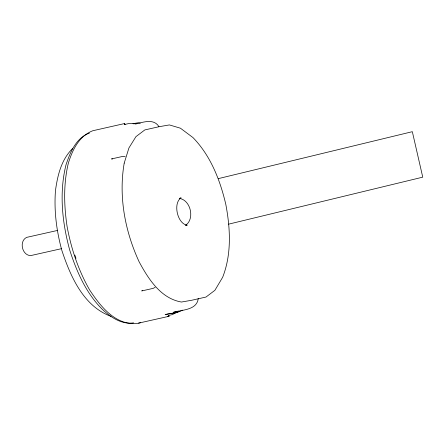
<?xml version="1.0" encoding="UTF-8"?>
<svg xmlns="http://www.w3.org/2000/svg" width="445" height="445" viewBox="0 0 445 445"><rect width="100%" height="100%" fill="white"/><g stroke="black" fill="none" stroke-linecap="round" stroke-linejoin="round"><path stroke-width="0.67" d="M198.264 298.445C196.935 310.343 181.827 309.737 173.255 312.357L178.267 311.138M72.591 148.563C61.31 159.538 57.561 175.464 55.48 190.516C53.928 210.719 56.515 230.955 61.861 250.452C70.421 276.289 83.476 306.382 111.022 316.362M182.483 310.12C177.438 313.252 170.902 313.269 165.162 314.554M142.661 290.424L141.716 290.941L153.252 288.349L155.144 287.309M185.365 225.431C195.105 219.263 190.76 199.894 179.346 198.414M89.456 133.066C75.995 137.928 70.188 152.335 65.988 164.878C59.063 192.919 62.178 222.333 69.665 249.923C76.557 271.367 85.891 292.832 101.994 309.014C110.438 317.079 121.329 324.733 133.606 322.87M179.068 311.289L172.237 314.621L168.56 315.449L168.727 316.351L169.056 316.289L136.904 323.509C115.294 325.356 100.403 306.227 89.734 290.107C78.426 270.482 71.239 248.861 67.112 226.644C63.958 205.618 63.368 184.074 68.319 163.265C72.368 150.01 79.015 136.081 92.76 130.752L124.906 123.476L124.578 123.599L124.789 124.505L125.106 124.4L124.539 124.5M218.389 178.612L412.331 131.681L422.75 177.16L228.591 224.163M168.855 315.383L168.56 315.449L168.844 315.383M124.311 124.55L128.488 123.61L136.737 123.443M135.425 124.088C142.884 122.253 153.875 118.192 158.915 126.647M179.93 198.12L181.126 197.847C172.693 203.076 177.41 223.952 187.212 225.176L186.021 225.443M57.666 230.404L26.622 237.385C18.84 241.168 22.039 255.458 30.683 255.602L61.721 248.621M138.545 323.159L140.626 322.686M167.67 316.606L168.961 316.317M165.807 314.431L176.192 312.524M125.162 156.406L123.02 156.345L111.484 158.937L112.557 158.971M134.24 123.905L132.938 123.671L138.306 122.748L140.309 123.221M74.832 255.08L75.984 258.311M124.211 163.115C118.437 196.579 125.017 231.3 139.174 261.899C148.43 279.009 160.717 298.439 181.432 302.038L191.678 300.264L206.002 297.043L214.891 290.318L222.661 277.263C231.762 254.034 230.349 228.374 225.793 204.305C220.091 180.003 210.635 155.739 192.969 137.572L180.425 128.199L169.406 124.923L159.16 126.697L144.836 129.918L135.948 136.643L128.939 147.929L124.211 163.115"/></g></svg>
